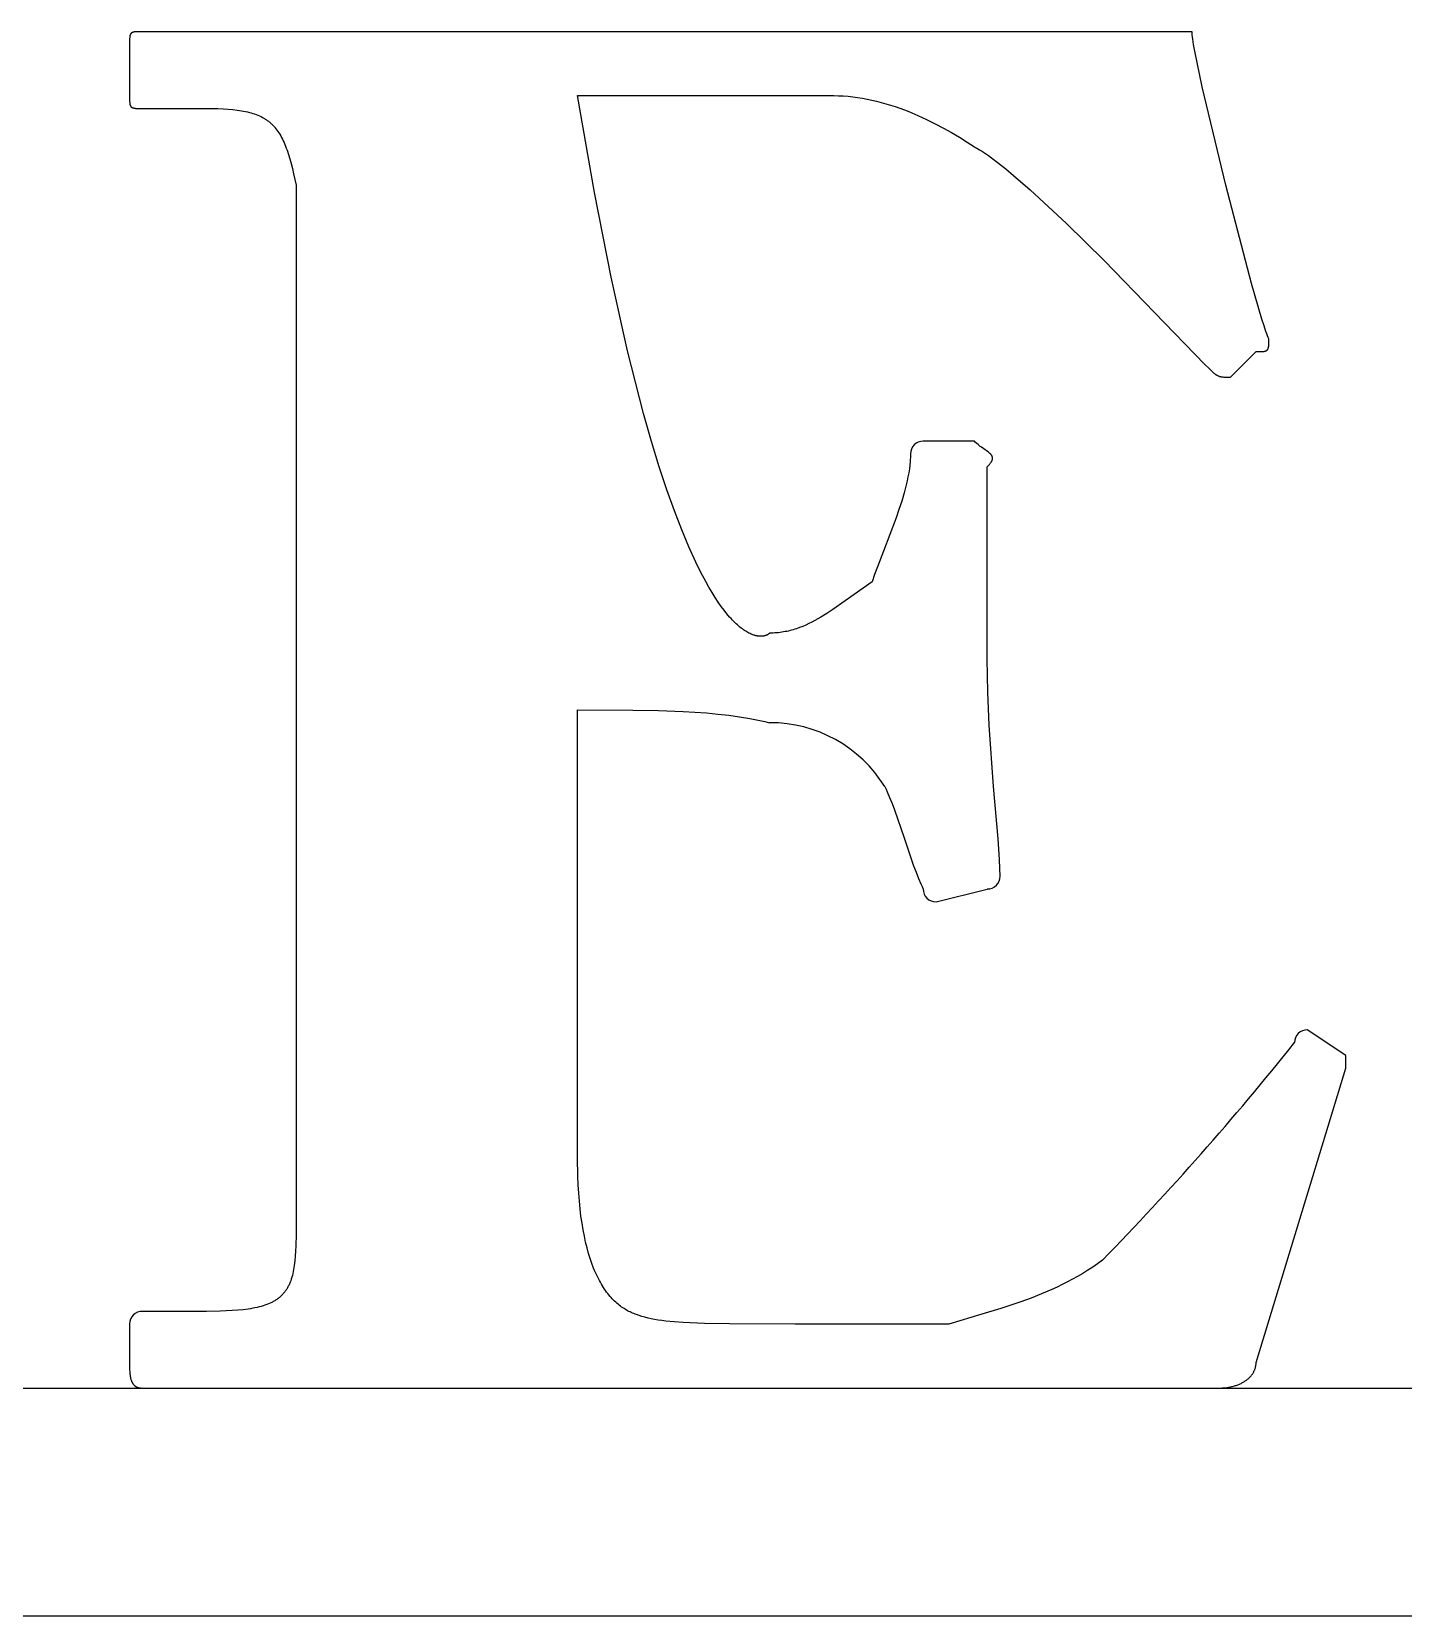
# Model space of a CAD drawing. Extents: x 0 to 794, y 0 to 176.
# Drawn here: x 179.9 to 330.1, y 0 to 173.6 of the extents above; entities that cross this region are included whole.
import ezdxf

# ---------------------------------------------------------------- set-up
doc = ezdxf.new("R2010")
doc.units = 0
for name, color, linetype in [('1', 12, 'CONTINUOUS'), ('2', 192, 'CONTINUOUS'), ('5', 7, 'CONTINUOUS')]:
    doc.layers.add(name, color=color, linetype=linetype)

msp = doc.modelspace()

# ---------------------------------------------------------------- linework, layer by layer
at = {"layer": '1', "color": 1}
for p, q in [((192.06, 173.6), (191.59, 173.6)), ((222.9, 173.6), (192.06, 173.6)), ((295.79, 173.6), (222.9, 173.6)), ((304.21, 173.6), (295.79, 173.6)), ((307.01, 173.6), (304.21, 173.6)), ((307.01, 173.53), (307.01, 173.6)), ((190.66, 172.66), (190.65, 172.2)), ((190.65, 172.2), (190.65, 166.59)), ((190.67, 172.93), (190.66, 172.85)), ((190.66, 172.85), (190.66, 172.66)), ((190.68, 173.01), (190.67, 172.93)), ((190.69, 173.08), (190.68, 173.04)), ((190.68, 173.04), (190.68, 173.01)), ((190.7, 173.14), (190.69, 173.11)), ((190.69, 173.11), (190.69, 173.08)), ((190.71, 173.2), (190.7, 173.17)), ((190.7, 173.17), (190.7, 173.14)), ((190.72, 173.22), (190.71, 173.2)), ((190.73, 173.26), (190.72, 173.24)), ((190.72, 173.24), (190.72, 173.23)), ((190.72, 173.23), (190.72, 173.22)), ((190.74, 173.28), (190.73, 173.27)), ((190.73, 173.27), (190.73, 173.26)), ((190.75, 173.3), (190.74, 173.29)), ((190.74, 173.29), (190.74, 173.28)), ((190.76, 173.33), (190.75, 173.32)), ((190.75, 173.32), (190.75, 173.3)), ((190.77, 173.34), (190.76, 173.33)), ((190.78, 173.36), (190.77, 173.35)), ((190.77, 173.35), (190.77, 173.34)), ((190.79, 173.38), (190.78, 173.37)), ((190.78, 173.37), (190.78, 173.36)), ((190.8, 173.39), (190.79, 173.38)), ((190.81, 173.4), (190.8, 173.39)), ((190.82, 173.41), (190.81, 173.41)), ((190.81, 173.41), (190.81, 173.4)), ((190.83, 173.42), (190.82, 173.41)), ((190.84, 173.43), (190.83, 173.42)), ((190.85, 173.44), (190.84, 173.43)), ((190.86, 173.45), (190.85, 173.44)), ((190.87, 173.46), (190.86, 173.45)), ((190.86, 173.45), (190.86, 173.45)), ((190.88, 173.47), (190.87, 173.46)), ((190.89, 173.47), (190.88, 173.47)), ((190.9, 173.48), (190.89, 173.47)), ((190.91, 173.49), (190.9, 173.48)), ((190.93, 173.49), (190.91, 173.49)), ((190.94, 173.5), (190.93, 173.49)), ((190.95, 173.5), (190.94, 173.5)), ((190.96, 173.51), (190.95, 173.5)), ((190.97, 173.51), (190.96, 173.51)), ((190.98, 173.52), (190.97, 173.51)), ((191, 173.52), (190.98, 173.52)), ((191.01, 173.53), (191, 173.52)), ((191.02, 173.53), (191.01, 173.53)), ((191.04, 173.54), (191.02, 173.53)), ((191.05, 173.54), (191.04, 173.54)), ((191.08, 173.55), (191.05, 173.54)), ((191.11, 173.56), (191.08, 173.55)), ((191.14, 173.56), (191.11, 173.56)), ((191.17, 173.57), (191.14, 173.56)), ((191.21, 173.57), (191.17, 173.57)), ((191.25, 173.58), (191.21, 173.57)), ((191.32, 173.58), (191.25, 173.58)), ((191.41, 173.59), (191.32, 173.58)), ((191.59, 173.6), (191.41, 173.59)), ((307.01, 173.45), (307.01, 173.53)), ((307.02, 173.36), (307.01, 173.45)), ((307.03, 173.26), (307.02, 173.36)), ((307.05, 173.04), (307.03, 173.26)), ((307.09, 172.79), (307.05, 173.04)), ((307.18, 172.19), (307.09, 172.79)), ((307.31, 171.46), (307.18, 172.19)), ((308.13, 167.55), (307.31, 171.46)), ((310.69, 156.78), (308.13, 167.55)), ((190.65, 166.59), (190.66, 166.13)), ((190.66, 166.13), (190.66, 165.94)), ((190.66, 165.94), (190.67, 165.86)), ((190.67, 165.86), (190.68, 165.78)), ((190.68, 165.78), (190.68, 165.74)), ((190.68, 165.74), (190.69, 165.71)), ((190.69, 165.71), (190.69, 165.67)), ((190.69, 165.67), (190.7, 165.64)), ((190.7, 165.64), (190.7, 165.61)), ((190.7, 165.61), (190.71, 165.58)), ((190.71, 165.58), (190.72, 165.57)), ((190.72, 165.57), (190.72, 165.56)), ((190.72, 165.56), (190.72, 165.54)), ((190.72, 165.54), (190.73, 165.53)), ((190.73, 165.53), (190.73, 165.52)), ((190.73, 165.52), (190.74, 165.5)), ((190.74, 165.5), (190.74, 165.49)), ((190.74, 165.49), (190.75, 165.48)), ((190.75, 165.48), (190.75, 165.47)), ((190.75, 165.47), (190.76, 165.46)), ((190.76, 165.46), (190.77, 165.45)), ((190.77, 165.45), (190.77, 165.44)), ((190.77, 165.44), (190.78, 165.43)), ((190.78, 165.43), (190.78, 165.42)), ((190.78, 165.42), (190.79, 165.41)), ((190.79, 165.41), (190.8, 165.4)), ((190.8, 165.4), (190.81, 165.39)), ((190.81, 165.39), (190.81, 165.38)), ((190.81, 165.38), (190.82, 165.37)), ((190.82, 165.37), (190.83, 165.36)), ((190.83, 165.36), (190.84, 165.35)), ((190.84, 165.35), (190.85, 165.35)), ((190.85, 165.35), (190.86, 165.34)), ((190.86, 165.34), (190.86, 165.33)), ((190.86, 165.33), (190.87, 165.32)), ((190.87, 165.32), (190.88, 165.32)), ((190.88, 165.32), (190.89, 165.31)), ((190.89, 165.31), (190.9, 165.3)), ((190.9, 165.3), (190.91, 165.3)), ((190.91, 165.3), (190.93, 165.29)), ((190.93, 165.29), (190.94, 165.29)), ((190.94, 165.29), (190.95, 165.28)), ((190.95, 165.28), (190.96, 165.28)), ((190.96, 165.28), (190.97, 165.27)), ((190.97, 165.27), (190.98, 165.27)), ((190.98, 165.27), (191, 165.26)), ((191, 165.26), (191.01, 165.26)), ((191.01, 165.26), (191.02, 165.25)), ((191.02, 165.25), (191.04, 165.25)), ((191.04, 165.25), (191.05, 165.24)), ((191.05, 165.24), (191.08, 165.24)), ((191.08, 165.24), (191.11, 165.23)), ((191.11, 165.23), (191.14, 165.22)), ((191.14, 165.22), (191.17, 165.22)), ((191.17, 165.22), (191.21, 165.21)), ((191.21, 165.21), (191.25, 165.21)), ((191.25, 165.21), (191.32, 165.2)), ((191.32, 165.2), (191.41, 165.2)), ((191.41, 165.2), (191.59, 165.19)), ((191.59, 165.19), (192.06, 165.19)), ((192.06, 165.19), (199.07, 165.19)), ((199.07, 165.19), (200.32, 165.17)), ((200.32, 165.17), (200.89, 165.15)), ((200.89, 165.15), (201.44, 165.11)), ((201.44, 165.11), (201.96, 165.07)), ((201.96, 165.07), (202.45, 165.01)), ((202.45, 165.01), (202.69, 164.98)), ((202.69, 164.98), (202.92, 164.94)), ((202.92, 164.94), (203.14, 164.9)), ((241.56, 155.98), (239.72, 166.59)), ((239.72, 166.59), (267.76, 166.59)), ((267.76, 166.59), (268.28, 166.58)), ((268.28, 166.58), (268.81, 166.56)), ((268.81, 166.56), (269.33, 166.52)), ((269.33, 166.52), (269.86, 166.46)), ((269.86, 166.46), (270.38, 166.39)), ((270.38, 166.39), (270.9, 166.31)), ((270.9, 166.31), (271.42, 166.22)), ((271.42, 166.22), (271.94, 166.11)), ((271.94, 166.11), (272.46, 165.99)), ((272.46, 165.99), (272.97, 165.85)), ((272.97, 165.85), (273.48, 165.71)), ((273.48, 165.71), (273.99, 165.55)), ((273.99, 165.55), (274.5, 165.39)), ((274.5, 165.39), (275, 165.21)), ((275, 165.21), (275.5, 165.03)), ((275.5, 165.03), (275.99, 164.84)), ((203.14, 164.9), (203.36, 164.86)), ((203.36, 164.86), (203.57, 164.81)), ((203.57, 164.81), (203.77, 164.76)), ((203.77, 164.76), (203.97, 164.71)), ((203.97, 164.71), (204.16, 164.65)), ((204.16, 164.65), (204.35, 164.59)), ((204.35, 164.59), (204.53, 164.52)), ((204.53, 164.52), (204.71, 164.45)), ((204.71, 164.45), (204.88, 164.37)), ((204.88, 164.37), (205.05, 164.29)), ((205.05, 164.29), (205.21, 164.21)), ((205.21, 164.21), (205.29, 164.17)), ((205.29, 164.17), (205.36, 164.12)), ((205.36, 164.12), (205.44, 164.08)), ((205.44, 164.08), (205.51, 164.03)), ((205.51, 164.03), (205.59, 163.98)), ((205.59, 163.98), (205.66, 163.93)), ((205.66, 163.93), (205.73, 163.88)), ((205.73, 163.88), (205.8, 163.83)), ((205.8, 163.83), (205.87, 163.78)), ((205.87, 163.78), (205.94, 163.72)), ((205.94, 163.72), (206.01, 163.67)), ((206.01, 163.67), (206.07, 163.61)), ((206.07, 163.61), (206.14, 163.55)), ((206.14, 163.55), (206.2, 163.49)), ((206.2, 163.49), (206.27, 163.43)), ((206.27, 163.43), (206.33, 163.37)), ((206.33, 163.37), (206.39, 163.31)), ((206.39, 163.31), (206.45, 163.24)), ((206.45, 163.24), (206.51, 163.18)), ((275.99, 164.84), (276.97, 164.43)), ((276.97, 164.43), (277.93, 163.99)), ((277.93, 163.99), (278.87, 163.52)), ((278.87, 163.52), (279.78, 163.04)), ((206.51, 163.18), (206.57, 163.11)), ((206.57, 163.11), (206.68, 162.97)), ((206.68, 162.97), (206.79, 162.82)), ((206.79, 162.82), (206.9, 162.67)), ((206.9, 162.67), (207.01, 162.52)), ((207.01, 162.52), (207.11, 162.36)), ((207.11, 162.36), (207.21, 162.19)), ((207.21, 162.19), (207.3, 162.01)), ((207.3, 162.01), (207.39, 161.83)), ((207.39, 161.83), (207.48, 161.65)), ((207.48, 161.65), (207.57, 161.45)), ((207.57, 161.45), (207.66, 161.25)), ((279.78, 163.04), (280.67, 162.54)), ((280.67, 162.54), (281.54, 162.03)), ((281.54, 162.03), (282.37, 161.51)), ((282.37, 161.51), (283.18, 160.98)), ((207.66, 161.25), (207.74, 161.05)), ((207.74, 161.05), (207.82, 160.83)), ((207.82, 160.83), (207.9, 160.61)), ((207.9, 160.61), (208.05, 160.15)), ((208.05, 160.15), (208.2, 159.67)), ((283.18, 160.98), (283.31, 160.91)), ((283.31, 160.91), (283.45, 160.84)), ((283.45, 160.84), (283.74, 160.67)), ((283.74, 160.67), (284.05, 160.48)), ((284.05, 160.48), (284.37, 160.27)), ((284.37, 160.27), (284.71, 160.03)), ((284.71, 160.03), (285.06, 159.78)), ((285.06, 159.78), (285.81, 159.21)), ((208.2, 159.67), (208.34, 159.15)), ((208.34, 159.15), (208.48, 158.6)), ((208.48, 158.6), (208.61, 158.03)), ((208.61, 158.03), (208.88, 156.78)), ((285.81, 159.21), (286.62, 158.57)), ((286.62, 158.57), (287.47, 157.86)), ((208.88, 156.78), (208.88, 113.32)), ((287.47, 157.86), (289.29, 156.27)), ((289.29, 156.27), (293.26, 152.58)), ((313.51, 146), (310.69, 156.78)), ((243.38, 146.69), (241.56, 155.98)), ((293.26, 152.58), (297.37, 148.54)), ((297.37, 148.54), (308.41, 137.15)), ((245.18, 138.65), (243.38, 146.69)), ((314.66, 142.09), (313.51, 146)), ((314.89, 141.37), (314.66, 142.09)), ((315.1, 140.76), (314.89, 141.37)), ((315.19, 140.51), (315.1, 140.76)), ((315.27, 140.29), (315.19, 140.51)), ((315.35, 140.1), (315.27, 140.29)), ((315.34, 138.88), (315.35, 138.89)), ((315.34, 138.87), (315.34, 138.88)), ((315.39, 140.02), (315.35, 140.1)), ((315.35, 138.91), (315.36, 138.92)), ((315.35, 138.89), (315.35, 138.91)), ((315.36, 138.95), (315.37, 138.98)), ((315.36, 138.93), (315.36, 138.95)), ((315.36, 138.92), (315.36, 138.93)), ((315.37, 138.98), (315.38, 139.01)), ((315.38, 139.04), (315.39, 139.07)), ((315.38, 139.01), (315.38, 139.04)), ((315.42, 139.95), (315.39, 140.02)), ((315.39, 139.11), (315.4, 139.14)), ((315.39, 139.07), (315.39, 139.11)), ((315.4, 139.14), (315.41, 139.22)), ((315.41, 139.3), (315.42, 139.49)), ((315.41, 139.22), (315.41, 139.3)), ((315.42, 139.49), (315.42, 139.95)), ((246.95, 131.76), (245.18, 138.65)), ((308.41, 137.15), (308.88, 136.69)), ((311.21, 135.75), (314.02, 138.55)), ((314.02, 138.55), (314.48, 138.55)), ((314.48, 138.55), (314.67, 138.56)), ((314.67, 138.56), (314.75, 138.57)), ((314.75, 138.57), (314.83, 138.57)), ((314.83, 138.57), (314.87, 138.58)), ((314.87, 138.58), (314.9, 138.58)), ((314.9, 138.58), (314.93, 138.59)), ((314.93, 138.59), (314.97, 138.59)), ((314.97, 138.59), (315, 138.6)), ((315, 138.6), (315.02, 138.61)), ((315.02, 138.61), (315.04, 138.61)), ((315.04, 138.61), (315.05, 138.62)), ((315.05, 138.62), (315.07, 138.62)), ((315.07, 138.62), (315.08, 138.63)), ((315.08, 138.63), (315.09, 138.63)), ((315.09, 138.63), (315.1, 138.63)), ((315.1, 138.63), (315.12, 138.64)), ((315.12, 138.64), (315.13, 138.65)), ((315.13, 138.65), (315.14, 138.65)), ((315.14, 138.65), (315.15, 138.66)), ((315.15, 138.66), (315.16, 138.66)), ((315.16, 138.66), (315.17, 138.67)), ((315.17, 138.67), (315.18, 138.68)), ((315.18, 138.68), (315.19, 138.68)), ((315.19, 138.68), (315.2, 138.69)), ((315.2, 138.69), (315.21, 138.7)), ((315.21, 138.7), (315.22, 138.7)), ((315.22, 138.7), (315.23, 138.71)), ((315.23, 138.71), (315.24, 138.72)), ((315.24, 138.72), (315.25, 138.73)), ((315.25, 138.73), (315.26, 138.74)), ((315.25, 138.73), (315.25, 138.73)), ((315.26, 138.74), (315.27, 138.75)), ((315.27, 138.75), (315.28, 138.76)), ((315.28, 138.77), (315.29, 138.78)), ((315.28, 138.76), (315.28, 138.77)), ((315.29, 138.78), (315.3, 138.79)), ((315.3, 138.8), (315.31, 138.81)), ((315.3, 138.79), (315.3, 138.8)), ((315.31, 138.81), (315.32, 138.82)), ((315.32, 138.83), (315.33, 138.84)), ((315.32, 138.82), (315.32, 138.83)), ((315.33, 138.86), (315.34, 138.87)), ((315.33, 138.84), (315.33, 138.86)), ((308.88, 136.69), (309.07, 136.5)), ((309.07, 136.5), (309.24, 136.34)), ((309.24, 136.34), (309.32, 136.27)), ((309.32, 136.27), (309.4, 136.2)), ((309.4, 136.2), (309.47, 136.14)), ((309.47, 136.14), (309.54, 136.09)), ((309.54, 136.09), (309.58, 136.06)), ((309.58, 136.06), (309.61, 136.04)), ((309.61, 136.04), (309.65, 136.02)), ((309.65, 136.02), (309.68, 136)), ((309.68, 136), (309.71, 135.98)), ((309.71, 135.98), (309.75, 135.96)), ((309.75, 135.96), (309.78, 135.94)), ((309.78, 135.94), (309.81, 135.92)), ((309.81, 135.92), (309.85, 135.91)), ((309.85, 135.91), (309.88, 135.89)), ((309.88, 135.89), (309.91, 135.88)), ((309.91, 135.88), (309.95, 135.87)), ((309.95, 135.87), (309.98, 135.85)), ((309.98, 135.85), (310.01, 135.84)), ((310.01, 135.84), (310.05, 135.83)), ((310.05, 135.83), (310.08, 135.82)), ((310.08, 135.82), (310.12, 135.81)), ((310.12, 135.81), (310.15, 135.8)), ((310.15, 135.8), (310.19, 135.8)), ((310.19, 135.8), (310.23, 135.79)), ((310.23, 135.79), (310.26, 135.78)), ((310.26, 135.78), (310.3, 135.78)), ((310.3, 135.78), (310.38, 135.77)), ((310.38, 135.77), (310.47, 135.76)), ((310.47, 135.76), (310.56, 135.76)), ((310.56, 135.76), (310.75, 135.75)), ((310.75, 135.75), (311.21, 135.75)), ((247.81, 128.72), (246.95, 131.76)), ((248.66, 125.94), (247.81, 128.72)), ((283.18, 128.74), (277.57, 128.74)), ((283.31, 128.61), (283.18, 128.74)), ((283.44, 128.49), (283.31, 128.61)), ((283.57, 128.38), (283.44, 128.49)), ((276.15, 126.74), (276.14, 126.53)), ((276.16, 126.94), (276.15, 126.74)), ((276.17, 127.14), (276.16, 126.94)), ((276.17, 127.34), (276.17, 127.14)), ((283.7, 128.27), (283.57, 128.38)), ((283.82, 128.17), (283.7, 128.27)), ((283.95, 128.08), (283.82, 128.17)), ((284.19, 127.91), (283.95, 128.08)), ((284.61, 127.6), (284.19, 127.91)), ((284.7, 127.54), (284.61, 127.6)), ((284.78, 127.47), (284.7, 127.54)), ((284.82, 127.44), (284.78, 127.47)), ((284.86, 127.4), (284.82, 127.44)), ((284.9, 127.37), (284.86, 127.4)), ((284.93, 127.34), (284.9, 127.37)), ((284.96, 127.3), (284.93, 127.34)), ((284.98, 127.29), (284.96, 127.3)), ((284.99, 127.27), (284.98, 127.29)), ((285.01, 127.25), (284.99, 127.27)), ((285.02, 127.24), (285.01, 127.25)), ((285.03, 127.22), (285.02, 127.24)), ((285.04, 127.2), (285.03, 127.22)), ((285.06, 127.19), (285.04, 127.2)), ((285.07, 127.17), (285.06, 127.19)), ((285.08, 127.15), (285.07, 127.17)), ((285.09, 127.14), (285.08, 127.15)), ((285.1, 127.12), (285.09, 127.14)), ((285.11, 127.1), (285.1, 127.12)), ((285.11, 127.09), (285.11, 127.1)), ((285.12, 127.07), (285.11, 127.09)), ((285.13, 127.05), (285.12, 127.07)), ((285.13, 127.04), (285.13, 127.05)), ((285.13, 127.03), (285.13, 127.04)), ((285.14, 127.02), (285.13, 127.03)), ((285.14, 127.01), (285.14, 127.02)), ((285.14, 127.02), (285.14, 127.02)), ((285.15, 127), (285.14, 127.01)), ((285.14, 126.75), (285.15, 126.77)), ((285.14, 126.73), (285.14, 126.75)), ((285.15, 126.99), (285.15, 127)), ((285.15, 126.98), (285.15, 126.99)), ((285.15, 126.97), (285.15, 126.98)), ((285.15, 126.96), (285.15, 126.97)), ((285.15, 126.95), (285.15, 126.96)), ((285.16, 126.94), (285.15, 126.95)), ((285.15, 126.8), (285.16, 126.81)), ((285.15, 126.79), (285.15, 126.8)), ((285.15, 126.77), (285.15, 126.79)), ((285.16, 126.93), (285.16, 126.94)), ((285.16, 126.92), (285.16, 126.93)), ((285.16, 126.91), (285.16, 126.92)), ((285.16, 126.9), (285.16, 126.91)), ((285.16, 126.89), (285.16, 126.9)), ((285.16, 126.9), (285.16, 126.9)), ((285.16, 126.88), (285.16, 126.89)), ((285.16, 126.87), (285.16, 126.88)), ((285.16, 126.86), (285.16, 126.87)), ((285.16, 126.85), (285.16, 126.86)), ((285.16, 126.84), (285.16, 126.85)), ((285.16, 126.83), (285.16, 126.84)), ((285.16, 126.82), (285.16, 126.83)), ((285.16, 126.81), (285.16, 126.82)), ((249.5, 123.4), (248.66, 125.94)), ((275.98, 125.27), (275.9, 124.84)), ((276.05, 125.7), (275.98, 125.27)), ((276.1, 126.12), (276.05, 125.7)), ((276.14, 126.53), (276.1, 126.12)), ((284.58, 125.93), (284.7, 126.06)), ((284.58, 104.91), (284.58, 125.93)), ((284.7, 126.06), (284.76, 126.12)), ((284.76, 126.12), (284.81, 126.18)), ((284.81, 126.18), (284.86, 126.24)), ((284.86, 126.24), (284.9, 126.29)), ((284.9, 126.29), (284.94, 126.35)), ((284.94, 126.35), (284.98, 126.4)), ((284.98, 126.4), (285, 126.43)), ((285, 126.43), (285.01, 126.45)), ((285.01, 126.45), (285.03, 126.48)), ((285.03, 126.48), (285.04, 126.5)), ((285.04, 126.5), (285.06, 126.52)), ((285.06, 126.52), (285.07, 126.55)), ((285.07, 126.55), (285.08, 126.57)), ((285.08, 126.57), (285.09, 126.59)), ((285.09, 126.59), (285.1, 126.62)), ((285.1, 126.62), (285.11, 126.64)), ((285.11, 126.64), (285.12, 126.66)), ((285.12, 126.66), (285.13, 126.68)), ((285.13, 126.7), (285.14, 126.73)), ((285.13, 126.68), (285.13, 126.7)), ((250.32, 121.1), (249.5, 123.4)), ((275.6, 123.52), (275.48, 123.07)), ((275.71, 123.96), (275.6, 123.52)), ((275.81, 124.4), (275.71, 123.96)), ((275.9, 124.84), (275.81, 124.4)), ((275.21, 122.16), (274.91, 121.25)), ((275.48, 123.07), (275.21, 122.16)), ((251.12, 119.02), (250.32, 121.1)), ((274.59, 120.33), (273.21, 116.69)), ((274.91, 121.25), (274.59, 120.33)), ((251.89, 117.15), (251.12, 119.02)), ((252.65, 115.49), (251.89, 117.15)), ((273.21, 116.69), (272.55, 114.96)), ((253.02, 114.73), (252.65, 115.49)), ((253.39, 114.02), (253.02, 114.73)), ((272.55, 114.96), (272.24, 114.12)), ((208.88, 113.32), (208.88, 41.82)), ((253.75, 113.35), (253.39, 114.02)), ((254.1, 112.73), (253.75, 113.35)), ((271.96, 113.32), (269.03, 111.26)), ((272.24, 114.12), (271.96, 113.32)), ((254.44, 112.15), (254.1, 112.73)), ((254.78, 111.61), (254.44, 112.15)), ((255.11, 111.11), (254.78, 111.61)), ((255.44, 110.64), (255.11, 111.11)), ((269.03, 111.26), (267.67, 110.31)), ((255.76, 110.22), (255.44, 110.64)), ((256.07, 109.83), (255.76, 110.22)), ((256.37, 109.47), (256.07, 109.83)), ((256.52, 109.31), (256.37, 109.47)), ((266.36, 109.46), (266.03, 109.27)), ((267.01, 109.87), (266.36, 109.46)), ((267.67, 110.31), (267.01, 109.87)), ((256.66, 109.15), (256.52, 109.31)), ((256.81, 109), (256.66, 109.15)), ((256.95, 108.86), (256.81, 109)), ((257.09, 108.73), (256.95, 108.86)), ((257.23, 108.6), (257.09, 108.73)), ((257.36, 108.48), (257.23, 108.6)), ((257.5, 108.37), (257.36, 108.48)), ((257.63, 108.27), (257.5, 108.37)), ((257.76, 108.17), (257.63, 108.27)), ((257.88, 108.08), (257.76, 108.17)), ((258.01, 107.99), (257.88, 108.08)), ((258.13, 107.91), (258.01, 107.99)), ((258.25, 107.84), (258.13, 107.91)), ((258.37, 107.77), (258.25, 107.84)), ((258.48, 107.71), (258.37, 107.77)), ((258.6, 107.66), (258.48, 107.71)), ((258.71, 107.61), (258.6, 107.66)), ((260.68, 107.65), (260.66, 107.63)), ((260.69, 107.66), (260.68, 107.65)), ((260.71, 107.68), (260.69, 107.66)), ((260.73, 107.69), (260.71, 107.68)), ((260.75, 107.71), (260.73, 107.69)), ((260.94, 107.71), (260.75, 107.71)), ((261.14, 107.72), (260.94, 107.71)), ((261.33, 107.73), (261.14, 107.72)), ((261.52, 107.74), (261.33, 107.73)), ((261.71, 107.76), (261.52, 107.74)), ((261.9, 107.78), (261.71, 107.76)), ((262.08, 107.81), (261.9, 107.78)), ((262.26, 107.84), (262.08, 107.81)), ((262.45, 107.87), (262.26, 107.84)), ((262.63, 107.9), (262.45, 107.87)), ((262.81, 107.94), (262.63, 107.9)), ((262.98, 107.99), (262.81, 107.94)), ((263.16, 108.03), (262.98, 107.99)), ((263.34, 108.08), (263.16, 108.03)), ((263.51, 108.14), (263.34, 108.08)), ((263.68, 108.19), (263.51, 108.14)), ((264.03, 108.31), (263.68, 108.19)), ((264.37, 108.45), (264.03, 108.31)), ((264.7, 108.59), (264.37, 108.45)), ((265.04, 108.75), (264.7, 108.59)), ((265.37, 108.91), (265.04, 108.75)), ((265.7, 109.09), (265.37, 108.91)), ((266.03, 109.27), (265.7, 109.09)), ((258.82, 107.56), (258.71, 107.61)), ((258.92, 107.52), (258.82, 107.56)), ((259.03, 107.49), (258.92, 107.52)), ((259.08, 107.47), (259.03, 107.49)), ((259.13, 107.46), (259.08, 107.47)), ((259.18, 107.44), (259.13, 107.46)), ((259.23, 107.43), (259.18, 107.44)), ((259.27, 107.42), (259.23, 107.43)), ((259.32, 107.41), (259.27, 107.42)), ((259.37, 107.4), (259.32, 107.41)), ((259.42, 107.39), (259.37, 107.4)), ((259.46, 107.39), (259.42, 107.39)), ((259.51, 107.38), (259.46, 107.39)), ((259.55, 107.38), (259.51, 107.38)), ((259.59, 107.37), (259.55, 107.38)), ((259.64, 107.37), (259.59, 107.37)), ((259.68, 107.37), (259.64, 107.37)), ((259.72, 107.36), (259.68, 107.37)), ((259.76, 107.36), (259.72, 107.36)), ((259.8, 107.36), (259.76, 107.36)), ((259.84, 107.37), (259.8, 107.36)), ((259.88, 107.37), (259.84, 107.37)), ((259.92, 107.37), (259.88, 107.37)), ((259.96, 107.37), (259.92, 107.37)), ((260, 107.38), (259.96, 107.37)), ((260.03, 107.38), (260, 107.38)), ((260.07, 107.39), (260.03, 107.38)), ((260.1, 107.39), (260.07, 107.39)), ((260.14, 107.4), (260.1, 107.39)), ((260.17, 107.41), (260.14, 107.4)), ((260.21, 107.42), (260.17, 107.41)), ((260.24, 107.43), (260.21, 107.42)), ((260.27, 107.44), (260.24, 107.43)), ((260.3, 107.45), (260.27, 107.44)), ((260.33, 107.46), (260.3, 107.45)), ((260.36, 107.47), (260.33, 107.46)), ((260.39, 107.48), (260.36, 107.47)), ((260.42, 107.49), (260.39, 107.48)), ((260.44, 107.5), (260.42, 107.49)), ((260.47, 107.52), (260.44, 107.5)), ((260.5, 107.53), (260.47, 107.52)), ((260.52, 107.54), (260.5, 107.53)), ((260.55, 107.56), (260.52, 107.54)), ((260.57, 107.57), (260.55, 107.56)), ((260.59, 107.58), (260.57, 107.57)), ((260.61, 107.6), (260.59, 107.58)), ((260.64, 107.61), (260.61, 107.6)), ((260.66, 107.63), (260.64, 107.61)), ((284.64, 101.24), (284.58, 104.91)), ((284.8, 97.63), (284.64, 101.24)), ((239.72, 86.68), (239.72, 99.3)), ((239.72, 99.3), (245.77, 99.28)), ((245.77, 99.28), (248.59, 99.23)), ((248.59, 99.23), (251.29, 99.12)), ((251.29, 99.12), (253.85, 98.96)), ((253.85, 98.96), (255.08, 98.84)), ((255.08, 98.84), (256.28, 98.71)), ((256.28, 98.71), (257.45, 98.55)), ((257.45, 98.55), (258.58, 98.36)), ((258.58, 98.36), (259.68, 98.14)), ((259.68, 98.14), (260.22, 98.02)), ((260.22, 98.02), (260.75, 97.9)), ((285.28, 90.89), (284.8, 97.63)), ((273.36, 90.89), (273.5, 90.62)), ((273.5, 90.62), (273.63, 90.33)), ((273.63, 90.33), (273.89, 89.72)), ((285.76, 85.19), (285.28, 90.89)), ((273.89, 89.72), (274.15, 89.05)), ((274.15, 89.05), (274.42, 88.35)), ((274.42, 88.35), (275.47, 85.28)), ((239.72, 50.23), (239.72, 86.68)), ((275.47, 85.28), (276.52, 82.21)), ((285.92, 82.9), (285.76, 85.19)), ((276.52, 82.21), (276.78, 81.51)), ((285.97, 81.93), (285.92, 82.9)), ((285.98, 81.07), (285.97, 81.93)), ((276.78, 81.51), (277.04, 80.84)), ((277.04, 80.84), (277.31, 80.23)), ((277.31, 80.23), (277.44, 79.94)), ((277.44, 79.94), (277.57, 79.67)), ((278.97, 78.27), (284.58, 79.67)), ((323.83, 61.45), (319.63, 64.25)), ((323.83, 60.05), (323.83, 61.45)), ((314.02, 27.8), (323.83, 60.05)), ((239.75, 48.21), (239.72, 50.23)), ((239.79, 47.26), (239.75, 48.21)), ((239.85, 46.35), (239.79, 47.26)), ((239.91, 45.47), (239.85, 46.35)), ((240, 44.64), (239.91, 45.47)), ((240.09, 43.84), (240, 44.64)), ((240.2, 43.07), (240.09, 43.84)), ((208.88, 41.82), (208.86, 40.57)), ((240.32, 42.34), (240.2, 43.07)), ((240.46, 41.64), (240.32, 42.34)), ((208.84, 40), (208.8, 39.45)), ((208.86, 40.57), (208.84, 40)), ((240.6, 40.98), (240.46, 41.64)), ((240.75, 40.35), (240.6, 40.98)), ((240.92, 39.75), (240.75, 40.35)), ((208.66, 38.21), (208.62, 37.98)), ((208.69, 38.44), (208.66, 38.21)), ((208.73, 38.68), (208.69, 38.44)), ((208.75, 38.93), (208.73, 38.68)), ((208.8, 39.45), (208.75, 38.93)), ((241.09, 39.19), (240.92, 39.75)), ((241.28, 38.65), (241.09, 39.19)), ((241.47, 38.14), (241.28, 38.65)), ((296.13, 38.26), (295.59, 37.91)), ((296.67, 38.63), (296.13, 38.26)), ((297.2, 39.02), (296.67, 38.63)), ((208.19, 36.5), (208.15, 36.41)), ((208.23, 36.59), (208.19, 36.5)), ((208.3, 36.77), (208.23, 36.59)), ((208.36, 36.95), (208.3, 36.77)), ((208.42, 37.15), (208.36, 36.95)), ((208.48, 37.34), (208.42, 37.15)), ((208.53, 37.55), (208.48, 37.34)), ((208.58, 37.76), (208.53, 37.55)), ((208.62, 37.98), (208.58, 37.76)), ((241.57, 37.9), (241.47, 38.14)), ((241.67, 37.66), (241.57, 37.9)), ((241.78, 37.44), (241.67, 37.66)), ((241.88, 37.21), (241.78, 37.44)), ((241.99, 37), (241.88, 37.21)), ((242.1, 36.79), (241.99, 37)), ((242.21, 36.59), (242.1, 36.79)), ((242.32, 36.39), (242.21, 36.59)), ((293.36, 36.63), (292.79, 36.35)), ((293.92, 36.93), (293.36, 36.63)), ((294.48, 37.24), (293.92, 36.93)), ((295.04, 37.57), (294.48, 37.24)), ((295.59, 37.91), (295.04, 37.57)), ((206.85, 34.77), (206.78, 34.72)), ((206.92, 34.82), (206.85, 34.77)), ((206.99, 34.88), (206.92, 34.82)), ((207.06, 34.93), (206.99, 34.88)), ((207.13, 34.99), (207.06, 34.93)), ((207.19, 35.05), (207.13, 34.99)), ((207.25, 35.11), (207.19, 35.05)), ((207.32, 35.17), (207.25, 35.11)), ((207.38, 35.23), (207.32, 35.17)), ((207.44, 35.29), (207.38, 35.23)), ((207.49, 35.36), (207.44, 35.29)), ((207.55, 35.42), (207.49, 35.36)), ((207.6, 35.49), (207.55, 35.42)), ((207.66, 35.56), (207.6, 35.49)), ((207.71, 35.63), (207.66, 35.56)), ((207.76, 35.7), (207.71, 35.63)), ((207.81, 35.77), (207.76, 35.7)), ((207.86, 35.85), (207.81, 35.77)), ((207.9, 35.92), (207.86, 35.85)), ((207.95, 36), (207.9, 35.92)), ((207.99, 36.08), (207.95, 36)), ((208.03, 36.16), (207.99, 36.08)), ((208.08, 36.24), (208.03, 36.16)), ((208.12, 36.33), (208.08, 36.24)), ((208.15, 36.41), (208.12, 36.33)), ((242.43, 36.2), (242.32, 36.39)), ((242.55, 36.02), (242.43, 36.2)), ((242.67, 35.85), (242.55, 36.02)), ((242.78, 35.68), (242.67, 35.85)), ((242.9, 35.51), (242.78, 35.68)), ((243.02, 35.35), (242.9, 35.51)), ((243.15, 35.2), (243.02, 35.35)), ((243.27, 35.05), (243.15, 35.2)), ((243.39, 34.91), (243.27, 35.05)), ((243.52, 34.78), (243.39, 34.91)), ((243.64, 34.65), (243.52, 34.78)), ((289.38, 34.87), (288.26, 34.46)), ((290.52, 35.32), (289.38, 34.87)), ((291.66, 35.81), (290.52, 35.32)), ((292.23, 36.07), (291.66, 35.81)), ((292.79, 36.35), (292.23, 36.07)), ((199.07, 33.41), (192.06, 33.41)), ((200.56, 33.43), (199.07, 33.41)), ((201.25, 33.45), (200.56, 33.43)), ((201.9, 33.49), (201.25, 33.45)), ((202.52, 33.53), (201.9, 33.49)), ((203.09, 33.59), (202.52, 33.53)), ((203.64, 33.66), (203.09, 33.59)), ((203.9, 33.7), (203.64, 33.66)), ((204.15, 33.74), (203.9, 33.7)), ((204.39, 33.79), (204.15, 33.74)), ((204.62, 33.84), (204.39, 33.79)), ((204.85, 33.89), (204.62, 33.84)), ((205.07, 33.95), (204.85, 33.89)), ((205.28, 34.01), (205.07, 33.95)), ((205.48, 34.08), (205.28, 34.01)), ((205.68, 34.15), (205.48, 34.08)), ((205.87, 34.22), (205.68, 34.15)), ((206.05, 34.3), (205.87, 34.22)), ((206.14, 34.34), (206.05, 34.3)), ((206.22, 34.39), (206.14, 34.34)), ((206.31, 34.43), (206.22, 34.39)), ((206.39, 34.48), (206.31, 34.43)), ((206.47, 34.52), (206.39, 34.48)), ((206.55, 34.57), (206.47, 34.52)), ((206.63, 34.62), (206.55, 34.57)), ((206.7, 34.67), (206.63, 34.62)), ((206.78, 34.72), (206.7, 34.67)), ((243.77, 34.52), (243.64, 34.65)), ((243.9, 34.4), (243.77, 34.52)), ((244.02, 34.29), (243.9, 34.4)), ((244.15, 34.18), (244.02, 34.29)), ((244.28, 34.08), (244.15, 34.18)), ((244.41, 33.98), (244.28, 34.08)), ((244.54, 33.88), (244.41, 33.98)), ((244.67, 33.79), (244.54, 33.88)), ((244.8, 33.71), (244.67, 33.79)), ((244.93, 33.63), (244.8, 33.71)), ((245.06, 33.55), (244.93, 33.63)), ((245.2, 33.48), (245.06, 33.55)), ((245.33, 33.41), (245.2, 33.48)), ((245.46, 33.35), (245.33, 33.41)), ((245.59, 33.28), (245.46, 33.35)), ((245.73, 33.22), (245.59, 33.28)), ((245.87, 33.16), (245.73, 33.22)), ((246.01, 33.11), (245.87, 33.16)), ((246.16, 33.05), (246.01, 33.11)), ((246.46, 32.95), (246.16, 33.05)), ((283.99, 33.1), (280.37, 32.01)), ((286.07, 33.73), (283.99, 33.1)), ((288.26, 34.46), (286.07, 33.73)), ((190.65, 32.01), (190.65, 27.8)), ((246.77, 32.85), (246.46, 32.95)), ((247.09, 32.76), (246.77, 32.85)), ((247.43, 32.68), (247.09, 32.76)), ((247.78, 32.6), (247.43, 32.68)), ((248.15, 32.53), (247.78, 32.6)), ((248.54, 32.46), (248.15, 32.53)), ((248.94, 32.41), (248.54, 32.46)), ((249.37, 32.35), (248.94, 32.41)), ((250.28, 32.26), (249.37, 32.35)), ((251.29, 32.18), (250.28, 32.26)), ((253.6, 32.08), (251.29, 32.18)), ((256.37, 32.03), (253.6, 32.08)), ((263.55, 32.01), (256.37, 32.03)), ((280.37, 32.01), (263.55, 32.01)), ((314.02, 27.74), (314.02, 27.8)), ((313.16, 26.03), (313.21, 26.08)), ((313.21, 26.08), (313.27, 26.13)), ((313.27, 26.13), (313.32, 26.19)), ((313.32, 26.19), (313.38, 26.24)), ((313.38, 26.24), (313.43, 26.3)), ((313.43, 26.3), (313.48, 26.36)), ((313.48, 26.36), (313.52, 26.42)), ((313.52, 26.42), (313.57, 26.47)), ((313.57, 26.47), (313.61, 26.53)), ((313.61, 26.53), (313.65, 26.59)), ((313.65, 26.59), (313.69, 26.65)), ((313.69, 26.65), (313.72, 26.71)), ((313.72, 26.71), (313.76, 26.77)), ((313.76, 26.77), (313.79, 26.84)), ((313.79, 26.84), (313.82, 26.9)), ((313.82, 26.9), (313.85, 26.96)), ((313.85, 26.96), (313.87, 27.02)), ((313.87, 27.02), (313.89, 27.09)), ((313.89, 27.09), (313.92, 27.15)), ((313.92, 27.15), (313.94, 27.22)), ((313.94, 27.22), (313.95, 27.28)), ((313.95, 27.28), (313.97, 27.35)), ((313.97, 27.35), (313.98, 27.41)), ((313.98, 27.41), (313.99, 27.48)), ((313.99, 27.48), (314, 27.54)), ((314, 27.54), (314.01, 27.61)), ((314.01, 27.67), (314.02, 27.74)), ((314.01, 27.61), (314.01, 27.67)), ((192.06, 25), (200.47, 25)), ((200.47, 25), (218.69, 25)), ((218.69, 25), (290.19, 25)), ((290.19, 25), (309.81, 25)), ((309.81, 25), (310.07, 25)), ((310.07, 25), (310.32, 25.02)), ((310.32, 25.02), (310.56, 25.04)), ((310.56, 25.04), (310.8, 25.06)), ((310.8, 25.06), (310.91, 25.08)), ((310.91, 25.08), (311.02, 25.1)), ((311.02, 25.1), (311.13, 25.12)), ((311.13, 25.12), (311.24, 25.14)), ((311.24, 25.14), (311.35, 25.16)), ((311.35, 25.16), (311.45, 25.19)), ((311.45, 25.19), (311.55, 25.21)), ((311.55, 25.21), (311.65, 25.24)), ((311.65, 25.24), (311.75, 25.27)), ((311.75, 25.27), (311.85, 25.3)), ((311.85, 25.3), (311.94, 25.33)), ((311.94, 25.33), (312.03, 25.37)), ((312.03, 25.37), (312.12, 25.4)), ((312.12, 25.4), (312.21, 25.44)), ((312.21, 25.44), (312.29, 25.48)), ((312.29, 25.48), (312.38, 25.52)), ((312.38, 25.52), (312.46, 25.56)), ((312.46, 25.56), (312.54, 25.6)), ((312.54, 25.6), (312.61, 25.64)), ((312.61, 25.64), (312.69, 25.69)), ((312.69, 25.69), (312.76, 25.73)), ((312.76, 25.73), (312.83, 25.78)), ((312.83, 25.78), (312.9, 25.83)), ((312.9, 25.83), (312.97, 25.88)), ((312.97, 25.88), (313.03, 25.93)), ((313.03, 25.93), (313.09, 25.98)), ((313.09, 25.98), (313.16, 26.03))]:
    msp.add_line(p, q, dxfattribs=at)
at = {"layer": '1', "color": 7}
msp.add_line((8.41, 25), (192.06, 25), dxfattribs=at)
at = {"layer": '1', "color": 1}
for centre, radius, start, end in [((277.54, 127.37), 1.37, 88.7811, 181.2189), ((260.82, 83.18), 14.72, 31.5928, 90.298), ((284.61, 81.05), 1.37, 268.7811, 1.2189), ((278.94, 79.64), 1.37, 178.7811, 271.2189), ((319.6, 62.88), 1.37, 88.7811, 181.2189), ((67.79, 262.63), 320.36, 315.7331, 321.4196), ((192.03, 32.04), 1.37, 88.7811, 181.2189)]:
    msp.add_arc(centre, radius, start, end, dxfattribs=at)
at = {"layer": '2', "color": 7}
for p, q in [((190.65, 27.8), (190.66, 27.28)), ((190.66, 27.28), (190.66, 27.02)), ((190.66, 27.02), (190.68, 26.77)), ((190.68, 26.77), (190.69, 26.65)), ((190.69, 26.65), (190.7, 26.53)), ((190.7, 26.53), (190.71, 26.42)), ((190.71, 26.42), (190.73, 26.3)), ((190.73, 26.3), (190.75, 26.19)), ((190.75, 26.19), (190.76, 26.13)), ((190.76, 26.13), (190.77, 26.08)), ((190.77, 26.08), (190.78, 26.03)), ((190.78, 26.03), (190.8, 25.98)), ((190.8, 25.98), (190.81, 25.93)), ((190.81, 25.93), (190.83, 25.88)), ((190.83, 25.88), (190.85, 25.83)), ((190.85, 25.83), (190.86, 25.78)), ((190.86, 25.78), (190.88, 25.73)), ((190.88, 25.73), (190.9, 25.69)), ((190.9, 25.69), (190.93, 25.64)), ((190.93, 25.64), (190.95, 25.6)), ((190.95, 25.6), (190.96, 25.58)), ((190.96, 25.58), (190.97, 25.56)), ((190.97, 25.56), (190.98, 25.54)), ((190.98, 25.54), (191, 25.52)), ((191, 25.52), (191.01, 25.5)), ((191.01, 25.5), (191.02, 25.48)), ((191.02, 25.48), (191.04, 25.46)), ((191.04, 25.46), (191.05, 25.44)), ((191.05, 25.44), (191.06, 25.42)), ((191.06, 25.42), (191.08, 25.4)), ((191.08, 25.4), (191.09, 25.39)), ((191.09, 25.39), (191.11, 25.37)), ((191.11, 25.37), (191.13, 25.35)), ((191.13, 25.35), (191.14, 25.33)), ((191.14, 25.33), (191.16, 25.32)), ((191.16, 25.32), (191.17, 25.3)), ((191.17, 25.3), (191.19, 25.29)), ((191.19, 25.29), (191.21, 25.27)), ((191.21, 25.27), (191.23, 25.26)), ((191.23, 25.26), (191.25, 25.24)), ((191.25, 25.24), (191.26, 25.23)), ((191.26, 25.23), (191.28, 25.21)), ((191.28, 25.21), (191.3, 25.2)), ((191.3, 25.2), (191.32, 25.19)), ((191.32, 25.19), (191.34, 25.17)), ((191.34, 25.17), (191.36, 25.16)), ((191.36, 25.16), (191.38, 25.15)), ((191.38, 25.15), (191.41, 25.14)), ((191.41, 25.14), (191.43, 25.13)), ((191.43, 25.13), (191.45, 25.12)), ((191.45, 25.12), (191.47, 25.11)), ((191.47, 25.11), (191.5, 25.1)), ((191.5, 25.1), (191.52, 25.09)), ((191.52, 25.09), (191.54, 25.08)), ((191.54, 25.08), (191.57, 25.07)), ((191.57, 25.07), (191.59, 25.06)), ((191.59, 25.06), (191.62, 25.06)), ((191.62, 25.06), (191.64, 25.05)), ((191.64, 25.05), (191.67, 25.04)), ((191.67, 25.04), (191.7, 25.04)), ((191.7, 25.04), (191.72, 25.03)), ((191.72, 25.03), (191.75, 25.03)), ((191.75, 25.03), (191.78, 25.02)), ((191.78, 25.02), (191.81, 25.02)), ((191.81, 25.02), (191.84, 25.01)), ((191.84, 25.01), (191.87, 25.01)), ((191.87, 25.01), (191.9, 25.01)), ((191.9, 25.01), (191.93, 25)), ((191.93, 25), (191.99, 25)), ((191.99, 25), (192.06, 25)), ((192.06, 25), (337.85, 25))]:
    msp.add_line(p, q, dxfattribs=at)
at = {"layer": '5', "color": 7}
msp.add_line((793.81, 0), (0, 0), dxfattribs=at)

doc.saveas('drawing.dxf')
